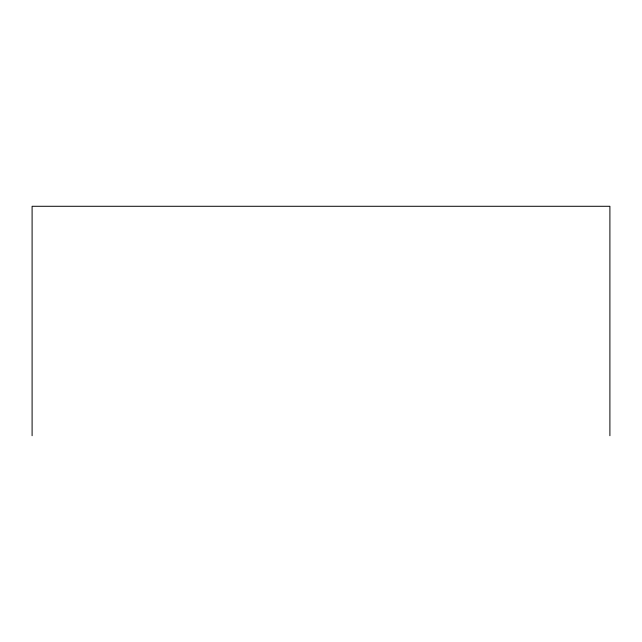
<?xml version="1.0" encoding="UTF-8"?>
<svg xmlns="http://www.w3.org/2000/svg" width="642" height="642" viewBox="0 0 642 642"><rect width="100%" height="100%" fill="white"/><g stroke="black" fill="none" stroke-linecap="round" stroke-linejoin="round"><path stroke-width="0.96" d="M609.9 435.717L609.9 206.283L32.1 206.283L32.1 435.717"/></g></svg>
